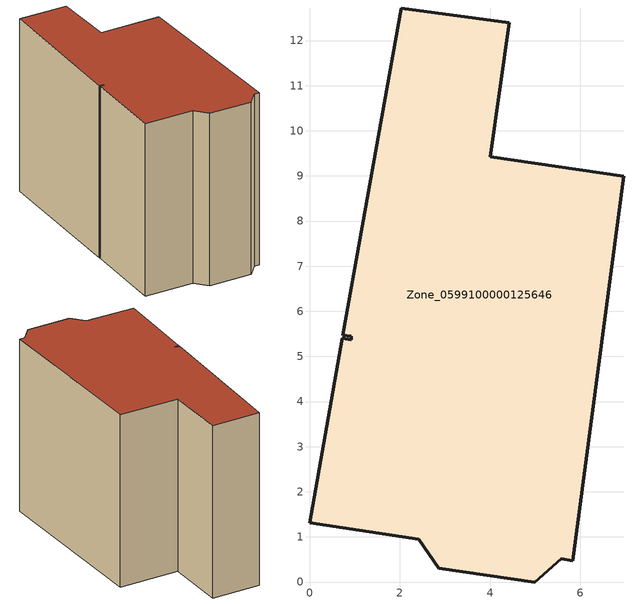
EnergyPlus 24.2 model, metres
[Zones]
Zone_0599100000125646
 floor ground (C_G): 0.74,5.47 2.03,12.72 4.43,12.39 4.01,9.42 6.97,9 5.83,0.47 5.58,0.51 4.99,0 2.86,0.3 2.42,0.95 0,1.31 0.73,5.4 0.92,5.37 0.93,5.44 z0
 wall outside (C_F): 4.01,9.42 4.43,12.39 2.03,12.72 0.74,5.47 0.93,5.44 0.92,5.37 0.73,5.4 0,1.31 2.42,0.95 2.86,0.3 4.99,0 5.58,0.51 5.83,0.47 6.97,9 4.01,9.42 z0:8.6
 roof outside (C_R): 0.74,5.47 0.93,5.44 0.92,5.37 0.73,5.4 0,1.31 2.42,0.95 2.86,0.3 4.99,0 5.58,0.51 5.83,0.47 6.97,9 4.01,9.42 4.43,12.39 2.03,12.72 z8.6
[BUILDING]
Pand.0599100000125646: North Axis=0; Terrain=City; Loads Convergence Tolerance Value=0.04; Temperature Convergence Tolerance Value=0.4; Solar Distribution=FullExterior; Maximum Number of Warmup Days=25; Minimum Number of Warmup Days=1
[Site:Location]
Rotterdam.The.Hague.AP_ZH_NLD Design_Conditions: Latitude=51.96; Longitude=4.45; Time Zone=1; Elevation=-4.5
[SITE:GROUNDTEMPERATURE:BUILDINGSURFACE]
18, 18, 18, 18, 18, 18, 18, 18, 18, 18, 18, 18
[MATERIAL] Thermal Absorptance=0.9; Solar Absorptance=0.7; Visible Absorptance=0.7
Name | Roughness | Thickness | Conductivity | Density | Specific Heat
G.TC.1946 | MediumSmooth | 0.15 | 1 | 540 | 1210
F.TC.1946 | Rough | 0.3 | 0.857143 | 1920 | 840
R.TC.1946 | MediumRough | 0.2 | 0.909091 | 1500 | 1000
[CONSTRUCTION]
C_G: G.TC.1946
C_F: F.TC.1946
C_R: R.TC.1946
[ZONE]
Zone_0599100000125646: Type=1; Multiplier=1; Ceiling Height=Autocalculate; Volume=Autocalculate; Floor Area=autocalculate; Part of Total Floor Area=Yes
[ZONEINFILTRATION:DESIGNFLOWRATE]
Infil_Zone_0599100000125646: Zone or ZoneList or Space or SpaceList=Zone_0599100000125646; Schedule=AlwaysOn; Design Flow Rate Calculation Method=Flow/Area; Flow Rate per Floor Area=0.003; Constant Term Coefficient=1; Temperature Term Coefficient=0; Velocity Term Coefficient=0; Velocity Squared Term Coefficient=0
[HVACTEMPLATE:ZONE:IDEALLOADSAIRSYSTEM]
Zone_0599100000125646: Maximum Heating Supply Air Temperature=50; Minimum Cooling Supply Air Temperature=13; Maximum Heating Supply Air Humidity Ratio=0.0156; Minimum Cooling Supply Air Humidity Ratio=0.0077; Heating Limit=NoLimit; Cooling Limit=NoLimit; Dehumidification Control Type=ConstantSensibleHeatRatio; Cooling Sensible Heat Ratio=0.7; Dehumidification Setpoint=60; Humidification Control Type=None; Humidification Setpoint=30; Outdoor Air Method=None; Outdoor Air Flow Rate per Person=0.00944; Outdoor Air Flow Rate per Zone Floor Area=0; Outdoor Air Flow Rate per Zone=0; Demand Controlled Ventilation Type=None; Outdoor Air Economizer Type=NoEconomizer; Heat Recovery Type=None; Sensible Heat Recovery Effectiveness=0.7; Latent Heat Recovery Effectiveness=0.65
[ZONECONTROL:THERMOSTAT]
ThermostatControl_Zone_0599100000125646: Zone or ZoneList=Zone_0599100000125646; Control Type Schedule=DualSetpointControlType; Control 1=Thermostat_Zone_0599100000125646; Temperature Difference Between Cutout And Setpoint=0
[THERMOSTATSETPOINT:DUALSETPOINT]
Thermostat_Zone_0599100000125646: Heating Setpoint Temperature Schedule=HeatingSetpoint_Zone_0599100000125646; Cooling Setpoint Temperature Schedule=CoolingSetpoint_Zone_0599100000125646
[SCHEDULE:COMPACT]
HeatingSetpoint_Zone_0599100000125646: Through: 12/31, For: AllDays, Until: 24:00, 21
CoolingSetpoint_Zone_0599100000125646: Through: 12/31, For: AllDays, Until: 24:00, 24
DualSetpointControlType: Through: 12/31, For: AllDays, Until: 24:00, 4
AlwaysOn: Through: 12/31, For: AllDays, Until: 24:00, 1
